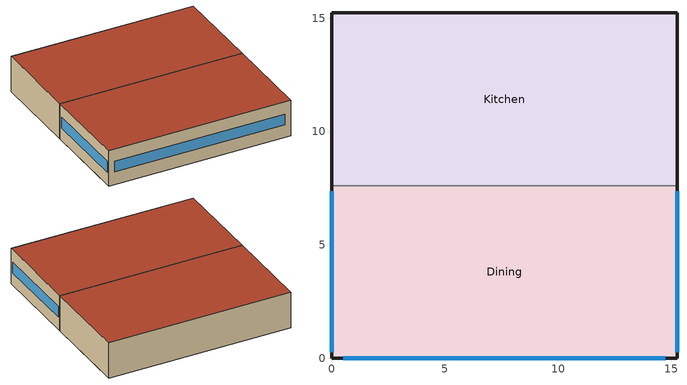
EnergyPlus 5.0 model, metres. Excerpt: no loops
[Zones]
Dining
 floor ground (ext-slab): 15.24,7.62 15.24,0 0,0 0,7.62 z0
 wall outside (Mass Non-res Ext Wall): 0,7.62 0,0 15.24,0 15.24,7.62 z0:3.05
 wall to Kitchen (int-walls): 15.24,7.62 0,7.62 z0:3.05
 window (Window Non-res Fixed): 15.24,0.25 15.24,7.37 / 0.51,0 14.73,0 / 0,7.37 0,0.25 z1.07:1.98
 roof outside (IEAD Non-res Roof): 0,7.62 0,0 15.24,0 15.24,7.62 z3.05
Kitchen
 floor ground (ext-slab): 15.24,15.24 15.24,7.62 0,7.62 0,15.24 z0
 wall outside (Mass Non-res Ext Wall): 15.24,7.62 15.24,15.24 0,15.24 0,7.62 z0:3.05
 roof outside (IEAD Non-res Roof): 0,15.24 0,7.62 15.24,7.62 15.24,15.24 z3.05
[Building]
Ref Bldg Quick Service Restaurant Pre1980_v1.3_5.0: North Axis=0; Terrain=City; Loads Convergence Tolerance Value=0.04; Temperature Convergence Tolerance Value=0.2; Solar Distribution=FullInteriorAndExterior; Maximum Number of Warmup Days=25
[Site:Location]
USA MD-BALTIMORE: Latitude {deg}=39.17; Longitude {deg}=-76.67; Time Zone {hr}=-5; Elevation {m}=47
[SizingPeriod:DesignDay] Barometric Pressure {Pa}=100762; Rain {0-no,1-yes}=0; Snow on ground {0-no,1-yes}=0; Day of Month=21; Daylight Savings Time Indicator=0; Humidity Indicating Type=WetBulb
Name | Maximum Dry-Bulb Temperature {C} | Daily Temp Range {C} | Humidity Indicating Conditions at Maximum Dry-Bulb | Wind Speed {m/s} design conditions vs. traditional 6.71 m/s (15 mph) | Wind Direction {Degrees; N=0, S=180} | Clearness {0.0 to 1.1} | Month | Day Type | Wind Speed {m/s} design conditions vs. traditional 3.35 m/s (7mph)
BALTIMORE Ann Htg 99.6% Condns DB | -11 | 0 | -11 | 3.9 | 270 | 0 | 1 | WinterDesignDay
BALTIMORE Ann Clg .4% Condns WB=>MDB | 31.3 | 10.4 | 25.6 |  | 280 | 1 | 7 | SummerDesignDay | 4.7
[Site:WaterMainsTemperature]
Calculation Method=CORRELATION; Annual Average Outdoor Air Temperature {C}=12.56; Maximum Difference In Monthly Average Outdoor Air Temperatures {deltaC}=25.2
[Site:GroundTemperature:BuildingSurface]
19.713, 19.665, 19.706, 19.745, 20.486, 22.11, 22.459, 22.554, 22.169, 20.607, 20.047, 19.805
[Construction]
Mass Non-res Ext Wall: 1IN Stucco, 8IN Concrete HW, Mass NonRes Wall Insulation, 1/2IN Gypsum
IEAD Non-res Roof: Roof Membrane, IEAD NonRes Roof Insulation, Metal Decking
ext-slab: HW CONCRETE
int-walls: 1/2IN Gypsum, 1/2IN Gypsum
Window Non-res Fixed: NonRes Fixed Assembly Window
InteriorFurnishings: Std Wood 6inch
[Material] Thermal Absorptance=0.9
Name | Roughness | Thickness {m} | Conductivity {W/m-K} | Density {kg/m3} | Specific Heat {J/kg-K} | Solar Absorptance | Visible Absorptance | Density | Specific Heat | Visible Absorptance! Common Materials | Thickness | Conductivity
Mass NonRes Wall Insulation | MediumRough | 0.0278705 | 0.049 | 265 | 836.8 | 0.7 | 0.7
IEAD NonRes Roof Insulation | MediumRough | 0.088029 | 0.049 |  |  | 0.7 | 0.7 | 265 | 836.8
Std Wood 6inch | MediumSmooth | 0.15 | 0.12 | 540 | 1210 | 0.7 |  |  |  | 0.7
1/2IN Gypsum | Smooth | 0.0127 | 0.16 | 784.9 | 830 | 0.92 | 0.92
1IN Stucco | Smooth |  |  |  |  | 0.92 | 0.92 | 1858 | 837 |  | 0.0253 | 0.6918
8IN CONCRETE HW | Rough | 0.2032 | 1.311 | 2240 | 836.8 | 0.7 | 0.7
HW CONCRETE | Rough | 0.1016 | 1.311 | 2240 | 836.8 | 0.7 | 0.7
Roof Membrane | VeryRough | 0.0095 | 0.16 | 1121.29 | 1460 | 0.7 | 0.7
Metal Decking | MediumSmooth | 0.0015 | 45.006 | 7680 | 418.4 | 0.7 | 0.3
[WindowMaterial:SimpleGlazingSystem]
NonRes Fixed Assembly Window: U-Factor=6.92716; Solar Heat Gain Coefficient=0.54
[Zone] Type=1; Multiplier=1; Part of Total Floor Area=Yes
Dining; Kitchen
[People] Schedule=BLDG_OCC_SCH; Fraction Radiant=0.3; User Specified Sensible Fraction=AUTOCALCULATE; Activity Level Schedule=ACTIVITY_SCH; Enable ASHRAE 55 Comfort Warnings=No; MRT Calculation=ZoneAveraged; Work Efficiency Schedule=WORK_EFF_SCH; Clothing Schedule=CLOTHING_SCH; Air Velocity Schedule=AIR_VELO_SCH; Thermal Comfort Report=FANGER
Name | Zone | Number of People Calculation Method | Zone Area per Person | Number of People
Dining People | Dining | Area/Person | 1.39
Kitchen People | Kitchen | People |  | 6.25
[Lights] Schedule=BLDG_LIGHT_SCH; Design Level Calculation Method=Watts/Area; Return Air Fraction=0; Fraction Radiant=0.7; Fraction Visible=0.2; Fraction Replaceable=1; Return Air Fraction is Calculated from Plenum Temperature=No
Name | Zone | Watts per Zone Area {W/m2}
Dining_Lights | Dining | 39.81
Kitchen_Lights | Kitchen | 24.1
[ElectricEquipment] Design Level Calculation Method=EquipmentLevel
Name | Zone | Schedule | Design Level {W} | Fraction Latent | Fraction Radiant | Fraction Lost
Dining_MiscElec_Equip | Dining | BLDG_EQUIP_SCH | 15000 | 0.25 | 0.3 | 0
Kitchen_MiscElec_Equip | Kitchen | BLDG_EQUIP_SCH | 35000 | 0.25 | 0.3 | 0.3
Kitchen_ExhFan_Equip | Kitchen | Kitchen_Exhaust_SCH | 577 | 0 | 0 | 1
[GasEquipment]
Kitchen_MiscGas_Equip: Zone=Kitchen; Schedule=GAS_EQUIP_SCH; Design Level Calculation Method=EquipmentLevel; Design Level {W}=150055; Fraction Latent=0.1; Fraction Radiant=0.2; Fraction Lost=0.7
[Exterior:Lights]
Exterior Facade Lighting: Schedule=ALWAYS_ON; Design Level=2963; Control Option=AstronomicalClock
[ZoneInfiltration:DesignFlowRate] Schedule=INFIL_HALF_ON_SCH; Design Volume Flow Rate Calculation Method=Flow/ExteriorArea; Flow per Exterior Surface Area {m3/s/m2}=0.001133; Constant Term Coefficient=1; Temperature Term Coefficient=0; Velocity Term Coefficient=0; Velocity Squared Term Coefficient=0
Name | Zone
Dining_Infiltration | Dining
Kitchen_Infiltration | Kitchen
[InternalMass] Construction=InteriorFurnishings; Surface Area=232.343
Name | Zone
Dining Internal Mass | Dining
Kitchen Internal Mass | Kitchen
[ZoneMixing]
Kitchen Exhaust Fanmixing_0: Zone=Kitchen; Schedule=HVACOperationSchd; Design Flow Rate Calculation Method=Flow/Zone; Design Flow Rate=0.834532; Source Zone=Dining; Delta Temperature=0
[AvailabilityManager:NightCycle] Availability Schedule=ALWAYS_ON; Fan Schedule=HVACOperationSchd; Control Type {CycleOnAny | CycleOnControlZone | CycleOnAnyZoneFansOnly}=CycleOnAny; Thermostat Tolerance {delta C}=1; Cycling Run Time {s}=1800
PSZ-AC_1:1 Availability Manager; PSZ-AC_2:2 Availability Manager
[UtilityCost:Tariff]
Name | Output Meter | Conversion Factor Choice | Time of Use Period Schedule | Season Schedule | Demand Window Length | Monthly Charge or Variable | Group
VirginiaElec_GS-3LargeOnPeak | Electricity:Facility | kWh | VirginiaElectTOUSched | VirginiaElectSeasonSched | HalfHour | 119.8 | Comm Elect
VirginiaElec_GS-2MediumDemand; VirginiaElec_GS-1SmallGenServ | Electricity:Facility | kWh |  | VirginiaElectSeasonSched | HalfHour | 11.47 | Comm Elect
VA_EIAMonthlyRateGas | Gas:Facility | MCF |  |  |  | 0 | Comm Gas
[UtilityCost:Charge:Simple]
Name | Charge Variable | Tariff | Source Variable | Season | Category Variable | Cost per Unit Value or Variable
 | AnnualOn-PeakEnergyCharge | VirginiaElec_GS-3LargeOnPeak | PeakEnergy | Annual | EnergyCharges | 0.004
 | AnnualOffPeakEnergyCharge | VirginiaElec_GS-3LargeOnPeak | OffPeakEnergy | Annual | EnergyCharges | 0.0027
 | AnnualAllDayAEnergyCharge | VirginiaElec_GS-3LargeOnPeak | totalEnergy | Annual | EnergyCharges | 0.0176
 | AnnualAllDayBEnergyCharge | VirginiaElec_GS-3LargeOnPeak | totalEnergy | Annual | EnergyCharges | 0.0014
 | AnnualDistributionDemandCharge | VirginiaElec_GS-3LargeOnPeak | totalDemand | Annual | DemandCharges | 2.12
 | OnPeakElectSuppyDemandCharge | VirginiaElec_GS-3LargeOnPeak | peakDemand | Annual | DemandCharges | 12.154
 | AnnualElecSupplyAdjDemandCharge | VirginiaElec_GS-3LargeOnPeak | totalDemand | Annual | DemandCharges | -0.64
 | taxofsixPercent | VirginiaElec_GS-3LargeOnPeak | SubTotal | Annual | Taxes | 0.06
 | AnnualFuelRiderAEnergyCharge | VirginiaElec_GS-2MediumDemand | totalEnergy | Annual | EnergyCharges | 0.0176
 | AnnualFuelRiderBEnergyCharge | VirginiaElec_GS-2MediumDemand | totalEnergy | Annual | EnergyCharges | 0.0014
 | AnnualDistributionDemandCharge | VirginiaElec_GS-2MediumDemand | totalDemand | Annual | DemandCharges | 3.387
 | SummerDistributionDemandCharge | VirginiaElec_GS-2MediumDemand | totalDemand | Summer | DemandCharges | 2.844
 | WinterDistributionDemandCharge | VirginiaElec_GS-2MediumDemand | totalDemand | Winter | DemandCharges | 1.406
 | taxofsixPercent | VirginiaElec_GS-2MediumDemand | SubTotal | Annual | Taxes | 0.06
 | AnnualFuelRiderAEnergyCharge | VirginiaElec_GS-1SmallGenServ | totalEnergy | Annual | EnergyCharges | 0.0176
 | AnnualFuelRiderBEnergyCharge | VirginiaElec_GS-1SmallGenServ | totalEnergy | Annual | EnergyCharges | 0.0014
 | taxofsixPercent | VirginiaElec_GS-1SmallGenServ | SubTotal | Annual | Taxes | 0.06
 | MonthlyRateGasCharge | VA_EIAMonthlyRateGas | totalEnergy | Annual | EnergyCharges | VA_MonthlyGasRates
 | TaxofSixPercent | VA_EIAMonthlyRateGas | SubTotal | Annual | Taxes | 0.06
[UtilityCost:Qualify] Variable=TotalDemand; Season=Annual; Threshold Test=Count
Name | Tariff | Qualify Type | Threshold Value or Variable | Number of Months
MinDemand500kw | VirginiaElec_GS-3LargeOnPeak | Minimum | 500 | 12
MaxDemand500kw | VirginiaElec_GS-2MediumDemand | Maximum | 500 | 1
MinDemand30kw | VirginiaElec_GS-2MediumDemand | Minimum | 30 | 12
MaxDemand30kw | VirginiaElec_GS-1SmallGenServ | Maximum | 30 | 1
[UtilityCost:Charge:Block] Source Variable=TotalEnergy; Category Variable=EnergyCharges
Name | Charge Variable | Tariff | Season | Block Size Multiplier Value or Variable | Block Size 1 Value or Variable | Block 1 Cost per Unit Value or Variable | Block Size 2 Value or Variable | Block 2 Cost per Unit Value or Variable | Block Size 3 Value or Variable | Block 3 Cost per Unit Value or Variable | Block Size 4 Value or Variable | Block 4 Cost per Unit Value or Variable
 | AnnualEnergycharge | VirginiaElec_GS-2MediumDemand | Annual | TotalDemand | 150 | 0.0462 | 300 | 0.0259 | 450 | 0.0112 | remaining | 0.0027
 | SummerEnergycharge | VirginiaElec_GS-1SmallGenServ | Summer |  | 1400 | 0.0574 | remaining | 0.0629
 | WinterEnergycharge | VirginiaElec_GS-1SmallGenServ | Winter |  | 1400 | 0.0574 | remaining | 0.0369
[UtilityCost:Variable]
VA_MonthlyGasRates: Tariff=VA_EIAMonthlyRateGas; Variable Type=Currency; January Value=9.65; February Value=9.96; March Value=9.37; April Value=9.78; May Value=10.23; June Value=10.87; July Value=11.06; August Value=11.03; September Value=10.82; October Value=10.61; November Value=9.25; December Value=9.22
[Schedule:Compact]
ALWAYS_ON: Through: 12/31, For: AllDays, Until: 24:00, 1
ACTIVITY_SCH: Through: 12/31, For: AllDays, Until: 24:00, 120
AIR_VELO_SCH: Through: 12/31, For: AllDays, Until: 24:00, 0.2
BLDG_EQUIP_SCH: Through: 12/31, For: Weekday, Until: 06:00, 0.1, Until: 08:00, 0.35, Until: 10:00, 0.25, Until: 14:00, 0.35, Until: 17:00, 0.25, Until: 20:00, 0.35, Until: 24:00, 0.25, For: Saturday, Until: 06:00, 0.1, Until: 08:00, 0.35, Until: 10:00, 0.25, Until: 14:00, 0.35, Until: 17:00, 0.25, Until: 20:00, 0.35, Until: 24:00, 0.25, For: SummerDesignDay, Until: 24:00, 0.35, For: WinterDesignDay, Until: 24:00, 0, For: Sunday Holidays AllOtherDays, Until: 06:00, 0.1, Until: 08:00, 0.35, Until: 10:00, 0.25, Until: 14:00, 0.35, Until: 17:00, 0.25, Until: 20:00, 0.35, Until: 24:00, 0.25
BLDG_LIGHT_SCH: Through: 12/31, For: SummerDesignDay, Until: 24:00, 1, For: WinterDesignDay, Until: 24:00, 0, For: Weekday Saturday Sunday Holidays AllOtherDays, Until: 01:00, 0.45, Until: 05:00, 0.15, Until: 06:00, 0.45, Until: 24:00, 0.9
BLDG_OCC_SCH: Through: 12/31, For: Weekdays, Until: 01:00, 0.05, Until: 05:00, 0, Until: 06:00, 0.05, Until: 07:00, 0.1, Until: 09:00, 0.4, Until: 10:00, 0.3, Until: 11:00, 0.2, Until: 12:00, 0.5, Until: 13:00, 0.8, Until: 14:00, 0.7, Until: 15:00, 0.4, Until: 16:00, 0.2, Until: 17:00, 0.25, Until: 18:00, 0.5, Until: 21:00, 0.55, Until: 22:00, 0.5, Until: 23:00, 0.35, Until: 24:00, 0.2, For: SummerDesignDay, Until: 24:00, 1, For: WinterDesignDay, Until: 24:00, 0, For: Saturday Sunday Holidays AllOtherDays, Until: 01:00, 0.05, Until: 05:00, 0, Until: 07:00, 0.05, Until: 10:00, 0.3, Until: 11:00, 0.2, Until: 12:00, 0.45, Until: 13:00, 0.6, Until:14:00, 0.5, Until: 15:00, 0.35, Until: 18:00, 0.3, Until: 21:00, 0.55, Until: 22:00, 0.5, Until: 23:00, 0.35, Until: 24:00, 0.2
GAS_EQUIP_SCH: Through: 12/31, For: SummerDesignDay, Until: 24:00, 0.25, For: WinterDesignDay, Until: 24:00, 0, For: AllOtherDays, Until: 05:00, 0.02, Until: 06:00, 0.03, Until: 07:00, 0.09, Until: 08:00, 0.14, Until: 10:00, 0.1, Until: 11:00, 0.22, Until: 12:00, 0.27, Until: 13:00, 0.24, Until: 14:00, 0.21, Until: 15:00, 0.14, Until:16:00, 0.13, Until:17:00, 0.15, Until: 20:00, 0.17, Until: 21:00, 0.15, Until: 22:00, 0.14, Until: 23:00, 0.12, Until: 24:00, 0.02
INFIL_HALF_ON_SCH: Through: 12/31, For: Weekdays SummerDesignDay, Until: 05:00, 1, Until: 24:00, 0.5, For: Saturday WinterDesignDay, Until: 05:00, 1, Until: 24:00, 0.5, For: Sunday Holidays AllOtherDays, Until: 05:00, 1, Until: 24:00, 0.5
Kitchen_Exhaust_SCH: Through: 12/31, For: AllDays, Until: 01:00, 1, Until: 05:00, 0, Until: 24:00, 1
WORK_EFF_SCH: Through: 12/31, For: AllDays, Until: 24:00, 0
CLOTHING_SCH: Through: 04/30, For: AllDays, Until: 24:00, 1, Through: 09/30, For: AllDays, Until: 24:00, 0.5, Through: 12/31, For: AllDays, Until: 24:00, 1
HVACOperationSchd: On/Off, Through: 12/31, For: AllDays, Until: 01:00, 1, Until: 05:00, 0, Until: 24:00, 1
VirginiaElectSeasonSched: Through: 5/31, For: AllDays, Until: 24:00, 1, Through: 9/30, For: AllDays, Until: 24:00, 3, Through: 12/31, For: AllDays, Until: 24:00, 1
VirginiaElectTOUSched: Through: 5/31, For: WeekDays, Until: 10:00, 3, Until: 22:00, 1, Until: 24:00, 3, For: AllOtherDays, Until: 24:00, 3, Through: 9/30, For: WeekDays, Until: 8:00, 3, Until: 22:00, 1, Until: 24:00, 3, For: AllOtherDays, Until: 24:00, 3, Through: 12/31, For: WeekDays, Until: 10:00, 3, Until: 22:00, 1, Until: 24:00, 3, For: AllOtherDays, Until: 24:00, 3
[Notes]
DOE Commercial Reference Building
Quick Service Restaurant, pre-1980 construction
EnergyPlus Version 5.0
ASHRAE Standard 62-1999
Description:  Single story, Two zone building.
Form:         Area = 232 m2 (2,500 ft2); Number of Stories = 1; Shape = rectangle, Aspect ratio = 1.0
Envelope:     Envelope thermal properties vary with climate according to Briggs et al. (1987).
Opaque constructions: mass walls; built-up flat roof (insulation above deck); slab-on-grade floor
Windows: window-to-wall ratio = 14%
Infiltration = 1.5 cfm/ft2 above grade wall area at 0.3 in wc (75 Pa) adjusted to 0.016 in wc (4 Pa).
50% of full value when ventilation system on.
HVAC:         PSZ-AC, gas furnace
Economizer per 90.1-2004
Exhaust:      Kitchen exhaust 1557 L/s (3300 cfm), 54% of exhaust make-up air from dining
Kitchen exhaust fan modeled as exterior load to avoid getting double make-up air
Refrigeration: Walk-in cooler and walk-in freezer
Int. gains:   W/m2 (W/ft2)   lights            elec plug       gas plug
Detached Shading:               None
Daylight:                       None
Natural Ventilation:            None
Zonal Equipment:                None
Air Primary Loops:              PSZ-AC:1; PSZ-AC:2
Plant Loops:                    SHWSys1
System Equipment Autosize:      Yes
Purchased Cooling:              None
Purchased Heating:              None
Coils:                          Coil:Cooling:DX:SingleSpeed; Coil:Cooling:DX:TwoSpeed; Coil:Heating:Gas
Pumps:                          None
Boilers:                        None
Chillers:                       None
Reference citation for the Commercial Reference Buildings:
Deru, M.; Field, K.; Studer, D.; Benne, K.; Griffith, B.; Torcellini, P;
Halverson, M.; Winiarski, D.; Liu, B.; Rosenberg, M.; Huang, J.;
Yazdanian, M.; Crawley, D. (2010).
U.S. Department of Energy Commercial Reference Building Models of the National Building Stock.
Washington, DC: U.S. Department of Energy, Energy Efficiency and
Renewable Energy, Office of Building Technologies.
***GENERAL SIMULATION PARAMETERS***
Number of Zones: 2
***HOLIDAYS & DAYLIGHT SAVINGS***
